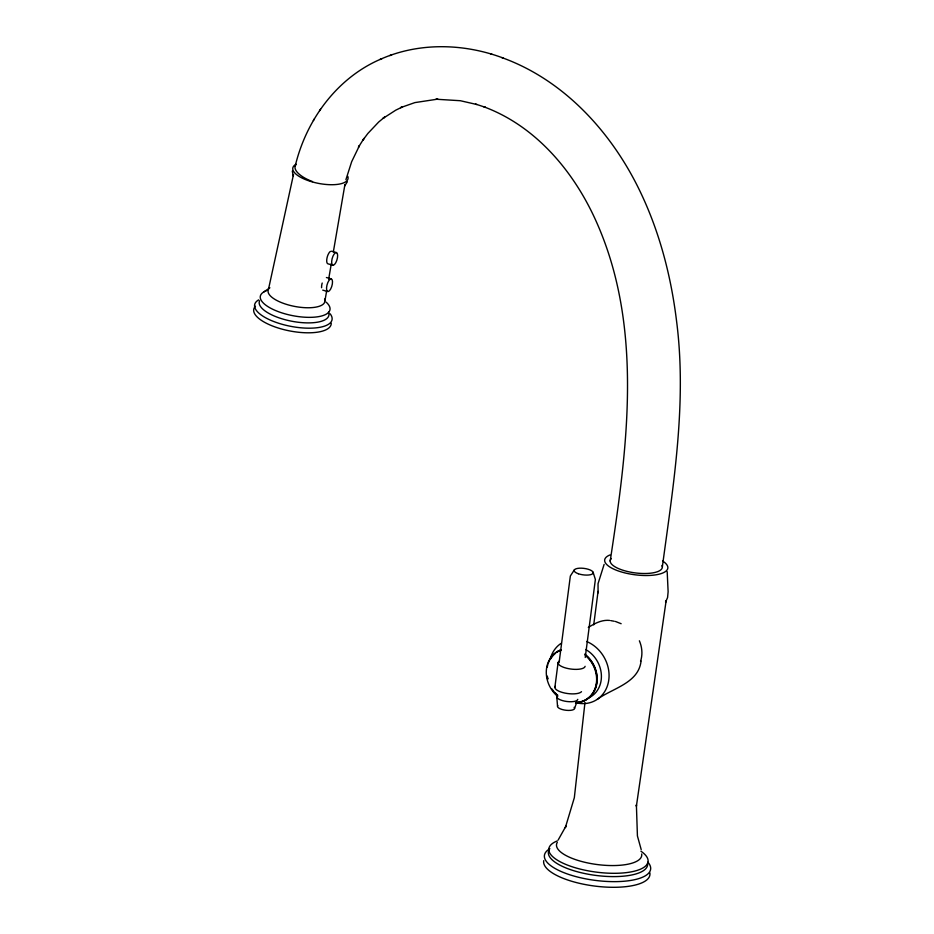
<?xml version="1.0" encoding="UTF-8"?>
<svg xmlns="http://www.w3.org/2000/svg" width="934" height="934" viewBox="0 0 934 934"><rect width="100%" height="100%" fill="white"/><g stroke="black" fill="none" stroke-linecap="round" stroke-linejoin="round"><path stroke-width="1.4" d="M584.964 702.59L574.328 797.706L565.339 827.641L565.969 826.1L558.123 840.075M554.901 687.097L558.088 662.591M559.092 662.673L570.347 576.033L574.457 569.717M585.244 657.454L595.378 579.477L593.113 572.285M593.72 624.869L598.064 591.374L598.064 592.915L598.04 583.703L604.123 564.393M610.182 561.136C627.099 449.663 644.051 328.581 596.394 221.825C574.258 172.031 536.186 126.218 483.964 106.838L485.341 107.305L475.511 104.048M662.346 566.903C673.239 485.552 687.167 402.951 676.52 320.736C670.81 274.176 658.587 228.153 637.49 186.135C609.026 129.511 562.385 79.32 501.768 57.569M324.95 300.76L326.678 290.707M328.651 279.231L331.36 263.446M333.333 251.97L344.926 184.535L344.634 186.006L347.331 181.791M641.063 661.038C638.622 683.279 612.307 688.253 597.258 699.368M345.907 179.667L351.663 161.71L359.462 145.599L358.446 147.187L363.991 138.407L362.952 140.053L367.844 133.492L378.702 122.004L384.633 117.077L383.01 118.396L395.747 110.177L402.519 106.873L400.569 107.632L414.883 102.6L437.859 99.121L435.944 99.226L460.345 100.72L476.982 104.538M295.296 165.692C306.235 120.288 336.532 78.456 379.951 59.484C418.642 42.1 463.848 43.279 503.146 58.025M574.538 708.509L576.85 701.971M313.357 120.533L314.373 118.933M319.521 110.749L320.572 109.115M263.937 291.852L269.879 287.8M588.303 627.473C594.689 623.41 601.729 619.662 609.563 620.409M379.951 59.484L381.901 58.714M389.805 55.585L391.731 54.826M610.743 620.62L614.257 621.25M331.547 251.188L336.485 252.589A6.573 2.498 -74.1 0 1 335.773 262.734A6.573 2.498 -74.1 0 1 331.675 261.368A6.573 2.498 -74.1 0 1 336.485 252.589M332.808 265.209L327.857 263.797A6.573 2.498 -74.1 0 1 327.017 257.947A6.573 2.498 -74.1 0 1 330.496 251.363M326.41 277.515L331.36 278.927A6.573 2.498 -74.1 0 1 330.648 289.061A6.573 2.498 -74.1 0 1 326.55 287.707A6.573 2.498 -74.1 0 1 331.36 278.927M322.732 290.124L327.671 291.536M490.654 53.892L492.125 54.382M615.436 621.46L621.145 623.714M641.214 849.648L637.42 835.942L636.393 804.851L636.381 806.252L666.129 600.749L665.545 602.208L667.565 597.597L668.125 591.771L667.191 571.655M292.307 171.062L293.218 175.977L293.498 174.506L268.385 289.727A28.907 10.531 11 0 0 296.72 306.784A28.907 10.531 11 0 0 324.565 299.02M556.746 696.46L557.528 706.162M649.854 872.858A53.565 18.236 7.4 0 1 596.709 886.308A53.565 18.236 7.4 0 1 543.74 860.646M662.556 560.984A31.838 10.834 7.4 0 1 657.069 574.62A31.838 10.834 7.4 0 1 615.389 569.833A31.838 10.834 7.4 0 1 610.007 554.936M647.892 862.187A53.565 18.236 7.4 0 1 593.966 880.213A53.565 18.236 7.4 0 1 549.869 848.691M647.566 863.109A50.027 17.034 7.4 0 1 594.689 875.263A50.027 17.034 7.4 0 1 549.32 849.578M640.934 851.213A50.027 17.034 7.4 0 1 630.03 872.087A50.027 17.034 7.4 0 1 565.105 864.125A50.027 17.034 7.4 0 1 557.189 840.95M641.658 853.98A42.952 14.617 7.4 0 1 596.266 864.417A42.952 14.617 7.4 0 1 557.306 842.363M661.972 565.455A26.28 8.943 7.4 0 1 634.513 572.811A26.28 8.943 7.4 0 1 611.361 558.485M312.54 181.593A26.28 10.321 15.8 0 1 296.241 164.291M331.243 323.257A39.415 14.349 11 0 1 286.668 330.286A39.415 14.349 11 0 1 255.484 306.212M347.717 176.211A28.113 10.239 11 0 1 316.287 182.924A28.113 10.239 11 0 1 295.681 164.512M330.157 313.801A39.415 14.349 11 0 1 290.591 326.305A39.415 14.349 11 0 1 258.671 299.861M328.511 312.166A35.469 12.913 11 0 1 294.338 321.693A35.469 12.913 11 0 1 259.559 300.76M326.141 302.149A35.469 12.913 11 0 1 315.879 317.023A35.469 12.913 11 0 1 270.65 308.208A35.469 12.913 11 0 1 266.762 290.567M574.106 707.318A8.593 2.919 7.4 0 1 566.296 710.307A8.593 2.919 7.4 0 1 557.796 705.625M577.772 699.356A10.613 3.608 7.4 0 1 564.521 701.107A10.613 3.608 7.4 0 1 557.82 695.211M639.381 640.794A27.798 23.91 59.7 0 1 640.549 661.295M585.63 655.131A27.798 23.91 59.7 0 1 596.429 684.482A27.798 23.91 59.7 0 1 575.974 702.391M557.388 695.071A27.798 23.91 59.7 0 1 555.473 693.168M547.884 678.936A27.798 23.91 59.7 0 1 547.371 676.309M550.453 659.1A27.798 23.91 59.7 0 1 555.029 653.637M556.909 652.224A27.798 23.91 59.7 0 1 561.077 650.064M586.634 641.495A33.355 28.697 59.7 0 1 608.618 681.073A33.355 28.697 59.7 0 1 576.255 702.788M550.138 659.311A33.355 28.697 59.7 0 1 561.007 643.409M585.735 649.515A27.798 23.91 59.7 0 1 601.368 674.815A27.798 23.91 59.7 0 1 588.49 697.967M321.6 287.719A6.573 2.498 -74.1 0 1 322.207 283.037M584.696 654.104A28.043 24.132 59.7 0 1 596.768 683.945A28.043 24.132 59.7 0 1 576.009 702.637M557.259 695.246A28.043 24.132 59.7 0 1 551.971 688.988M547.663 678.96A28.043 24.132 59.7 0 1 547.149 676.309M547.254 667.145A28.043 24.132 59.7 0 1 547.826 664.646M548.2 663.444A28.043 24.132 59.7 0 1 560.972 649.842M585.198 655.271A28.043 24.132 59.7 0 1 596.09 684.891A28.043 24.132 59.7 0 1 575.449 702.963M557.726 696.46A28.043 24.132 59.7 0 1 546.32 670.682A28.043 24.132 59.7 0 1 560.423 650.157M581.497 691.674A13.648 4.647 7.4 0 1 564.895 693.075A13.648 4.647 7.4 0 1 555.345 686.245M585.116 666.316A13.648 4.647 7.4 0 1 568.082 668.569A13.648 4.647 7.4 0 1 559.466 660.992M578.356 573.756A9.597 3.269 7.4 0 0 593.172 572.939A9.597 3.269 7.4 0 0 579.454 568.199A9.597 3.269 7.4 0 0 578.356 573.756"/></g></svg>
